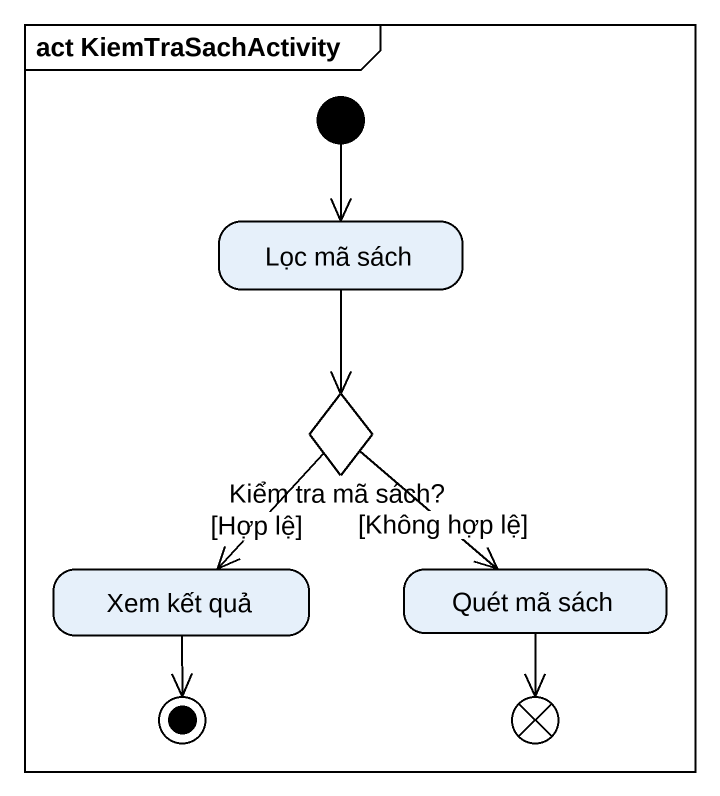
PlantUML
@startuml
mainframe act KiemTraSachActivity
hide empty description
state "Lọc mã sách" as Lọc_mã_sách
state "Kiểm tra mã sách?" as Kiểm_tra_mã_sách <<choice>>
state "Xem kết quả" as Xem_kết_quả
state "Quét mã sách" as Quét_mã_sách
state flowfinal1 <<end>>
[*] --> Lọc_mã_sách
Lọc_mã_sách --> Kiểm_tra_mã_sách
Kiểm_tra_mã_sách --> Xem_kết_quả : [Hợp lệ]
Kiểm_tra_mã_sách --> Quét_mã_sách : [Không hợp lệ]
Quét_mã_sách --> flowfinal1
Xem_kết_quả --> [*]
@enduml
